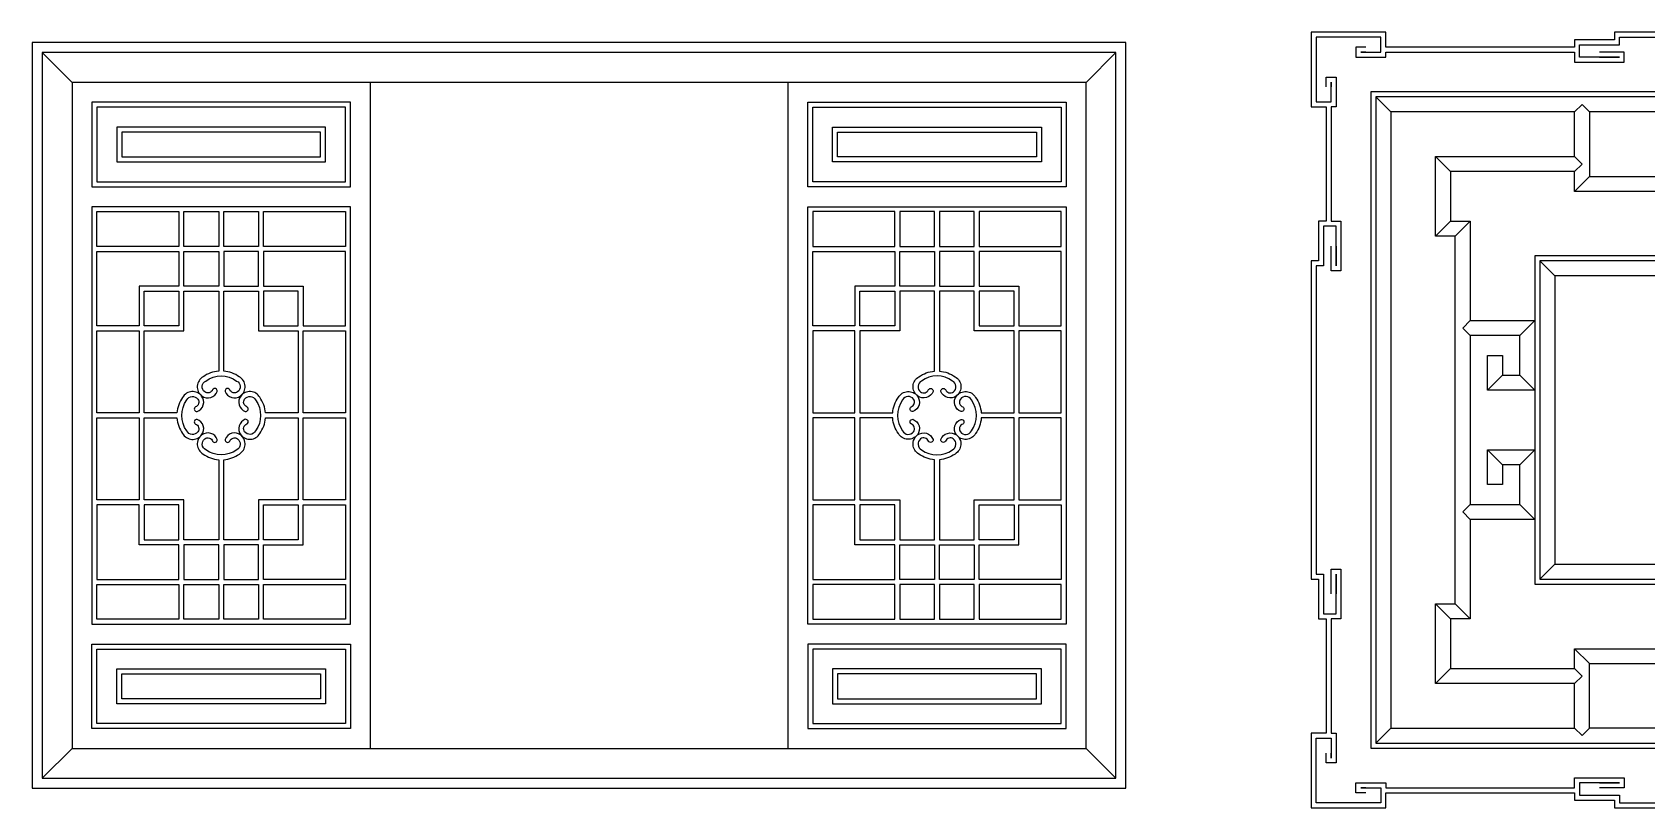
# Model space of a CAD drawing. Extents: x -66030 to 95157, y -13132 to 45879.
# Drawn here: x 50377 to 53625, y 15001 to 16561 of the extents above; entities that cross this region are included whole.
import ezdxf

# ---------------------------------------------------------------- set-up
doc = ezdxf.new("R2010")
doc.units = 0
doc.header["$LTSCALE"] = 100
doc.header["$MEASUREMENT"] = 0
for name, color, linetype in [('3', 11, 'CONTINUOUS'), ('4', 121, 'CONTINUOUS'), ('7', 105, 'CONTINUOUS')]:
    doc.layers.add(name, color=color, linetype=linetype)

# ---------------------------------------------------------------- blocks, each defined once
blk = doc.blocks.new('窗-017')
at = {"layer": '3'}
for points in [[(20, 20), (2180, 20), (2180, 1480), (20, 1480)], [(130, 1220), (630, 1220), (630, 1370), (130, 1370)], [(2070, 1220), (1570, 1220), (1570, 1370), (2070, 1370)], [(590, 1260), (590, 1330), (170, 1330), (170, 1260)], [(580, 1270), (580, 1320), (180, 1320), (180, 1270)], [(1610, 1260), (1610, 1330), (2030, 1330), (2030, 1260)], [(1620, 1270), (1620, 1320), (2020, 1320), (2020, 1270)], [(295, 1090), (130, 1090), (130, 1160), (295, 1160)], [(305, 1160), (375, 1160), (375, 1090), (305, 1090)], [(385, 1160), (455, 1160), (455, 1090), (385, 1090)], [(465, 1160), (630, 1160), (630, 1090), (465, 1090)], [(1735, 1160), (1570, 1160), (1570, 1090), (1735, 1090)], [(1815, 1160), (1745, 1160), (1745, 1090), (1815, 1090)], [(1895, 1160), (1825, 1160), (1825, 1090), (1895, 1090)], [(1905, 1090), (2070, 1090), (2070, 1160), (1905, 1160)], [(215, 930), (130, 930), (130, 1080), (295, 1080), (295, 1010), (215, 1010)], [(305, 1080), (375, 1080), (375, 1010), (305, 1010)], [(455, 1080), (385, 1080), (385, 1010), (455, 1010)], [(465, 1010), (545, 1010), (545, 930), (630, 930), (630, 1080), (465, 1080)], [(1735, 1010), (1655, 1010), (1655, 930), (1570, 930), (1570, 1080), (1735, 1080)], [(1745, 1080), (1815, 1080), (1815, 1010), (1745, 1010)], [(1895, 1080), (1825, 1080), (1825, 1010), (1895, 1010)], [(1985, 930), (2070, 930), (2070, 1080), (1905, 1080), (1905, 1010), (1985, 1010)], [(225, 930), (225, 1000), (295, 1000), (295, 930)], [(535, 930), (535, 1000), (465, 1000), (465, 930)], [(1665, 930), (1665, 1000), (1735, 1000), (1735, 930)], [(1975, 930), (1975, 1000), (1905, 1000), (1905, 930)], [(130, 755), (130, 920), (215, 920), (215, 755)], [(545, 755), (545, 920), (630, 920), (630, 755)], [(1655, 755), (1655, 920), (1570, 920), (1570, 755)], [(2070, 755), (2070, 920), (1985, 920), (1985, 755)], [(130, 580), (130, 745), (215, 745), (215, 580)], [(545, 580), (545, 745), (630, 745), (630, 580)], [(1655, 580), (1655, 745), (1570, 745), (1570, 580)], [(2070, 580), (2070, 745), (1985, 745), (1985, 580)], [(130, 420), (295, 420), (295, 490), (215, 490), (215, 570), (130, 570)], [(225, 570), (225, 500), (295, 500), (295, 570)], [(465, 490), (545, 490), (545, 570), (630, 570), (630, 420), (465, 420)], [(535, 570), (535, 500), (465, 500), (465, 570)], [(1735, 490), (1655, 490), (1655, 570), (1570, 570), (1570, 420), (1735, 420)], [(1665, 570), (1665, 500), (1735, 500), (1735, 570)], [(1975, 570), (1975, 500), (1905, 500), (1905, 570)], [(2070, 420), (1905, 420), (1905, 490), (1985, 490), (1985, 570), (2070, 570)], [(375, 490), (305, 490), (305, 420), (375, 420)], [(455, 420), (455, 490), (385, 490), (385, 420)], [(1745, 420), (1745, 490), (1815, 490), (1815, 420)], [(1825, 490), (1895, 490), (1895, 420), (1825, 420)], [(295, 340), (130, 340), (130, 410), (295, 410)], [(375, 340), (305, 340), (305, 410), (375, 410)], [(455, 340), (385, 340), (385, 410), (455, 410)], [(465, 410), (630, 410), (630, 340), (465, 340)], [(1735, 410), (1570, 410), (1570, 340), (1735, 340)], [(1745, 340), (1815, 340), (1815, 410), (1745, 410)], [(1825, 340), (1895, 340), (1895, 410), (1825, 410)], [(1905, 340), (2070, 340), (2070, 410), (1905, 410)], [(130, 280), (630, 280), (630, 130), (130, 130)], [(2070, 280), (1570, 280), (1570, 130), (2070, 130)], [(590, 240), (590, 170), (170, 170), (170, 240)], [(580, 230), (580, 180), (180, 180), (180, 230)], [(1610, 240), (1610, 170), (2030, 170), (2030, 240)], [(1620, 230), (1620, 180), (2020, 180), (2020, 230)]]:
    blk.add_lwpolyline(points, close=True, dxfattribs=at)
for points in [[(385, 839.1), (385, 1000), (455, 1000), (455, 920), (535, 920), (535, 755), (469.1, 755, 0.135914), (457.6, 786.5), (457.6, 786.5, 0.538957), (419.3, 789.1, 0.507443), (428.5, 757.9, 0.794007), (431.9, 767.3, -0.507443), (427.2, 783, -0.551728), (449.2, 781.2, -0.32597), (449.2, 718.9, -0.551728), (427.2, 717.1, -0.507443), (431.9, 732.8, 0.794007), (428.5, 742.2, 0.506853), (419.3, 711, 0.539484), (457.6, 713.6, 0.135582), (469.1, 745), (535, 745), (535, 580), (455, 580), (455, 500), (385, 500), (385, 660.9, 0.135914), (416.5, 672.4), (416.5, 672.4, 0.538957), (419.1, 710.7, 0.507443), (387.9, 701.5, 0.794007), (397.3, 698.1, -0.507443), (413, 702.8, -0.551728), (411.2, 680.8, -0.32597), (348.9, 680.8, -0.551728), (347.1, 702.8, -0.507443), (362.8, 698.1, 0.794007), (372.2, 701.5, 0.506853), (341, 710.7, 0.539484), (343.6, 672.4, 0.135582), (375, 660.9), (375, 500), (305, 500), (305, 580), (225, 580), (225, 745), (290.9, 745, 0.135914), (302.4, 713.5), (302.4, 713.5, 0.538957), (340.7, 710.9, 0.507443), (331.5, 742.1, 0.794007), (328.1, 732.7, -0.507443), (332.8, 717, -0.551728), (310.8, 718.8, -0.32597), (310.8, 781.1, -0.551728), (332.8, 782.9, -0.507443), (328.1, 767.2, 0.794007), (331.5, 757.8, 0.506853), (340.7, 789, 0.539484), (302.4, 786.4, 0.135582), (290.9, 755), (225, 755), (225, 920), (305, 920), (305, 1000), (375, 1000), (375, 839.1, 0.135914), (343.5, 827.6), (343.5, 827.6, 0.538957), (340.9, 789.3, 0.507443), (372.1, 798.5, 0.794007), (362.7, 801.9, -0.507443), (347, 797.2, -0.551728), (348.8, 819.2, -0.32597), (411.1, 819.2, -0.551728), (412.9, 797.2, -0.507443), (397.2, 801.9, 0.794007), (387.8, 798.5, 0.506853), (419, 789.3, 0.539484), (416.4, 827.6, 0.135582)], [(1815, 839.1), (1815, 1000), (1745, 1000), (1745, 920), (1665, 920), (1665, 755), (1730.9, 755, -0.135914), (1742.4, 786.5), (1742.4, 786.5, -0.538957), (1780.7, 789.1, -0.507443), (1771.5, 757.9, -0.794007), (1768.1, 767.3, 0.507443), (1772.8, 783, 0.551728), (1750.8, 781.2, 0.32597), (1750.8, 718.9, 0.551728), (1772.8, 717.1, 0.507443), (1768.1, 732.8, -0.794007), (1771.5, 742.2, -0.506853), (1780.7, 711, -0.539484), (1742.4, 713.6, -0.135582), (1730.9, 745), (1665, 745), (1665, 580), (1745, 580), (1745, 500), (1815, 500), (1815, 660.9, -0.135914), (1783.5, 672.4), (1783.5, 672.4, -0.538957), (1780.9, 710.7, -0.507443), (1812.1, 701.5, -0.794007), (1802.7, 698.1, 0.507443), (1787, 702.8, 0.551728), (1788.8, 680.8, 0.32597), (1851.1, 680.8, 0.551728), (1852.9, 702.8, 0.507443), (1837.2, 698.1, -0.794007), (1827.8, 701.5, -0.506853), (1859, 710.7, -0.539484), (1856.4, 672.4, -0.135582), (1825, 660.9), (1825, 500), (1895, 500), (1895, 580), (1975, 580), (1975, 745), (1909.1, 745, -0.135914), (1897.6, 713.5), (1897.6, 713.5, -0.538957), (1859.3, 710.9, -0.507443), (1868.5, 742.1, -0.794007), (1871.9, 732.7, 0.507443), (1867.2, 717, 0.551728), (1889.2, 718.8, 0.32597), (1889.2, 781.1, 0.551728), (1867.2, 782.9, 0.507443), (1871.9, 767.2, -0.794007), (1868.5, 757.8, -0.506853), (1859.3, 789, -0.539484), (1897.6, 786.4, -0.135582), (1909.1, 755), (1975, 755), (1975, 920), (1895, 920), (1895, 1000), (1825, 1000), (1825, 839.1, -0.135914), (1856.5, 827.6), (1856.5, 827.6, -0.538957), (1859.1, 789.3, -0.507443), (1827.9, 798.5, -0.794007), (1837.3, 801.9, 0.507443), (1853, 797.2, 0.551728), (1851.2, 819.2, 0.32597), (1788.9, 819.2, 0.551728), (1787.1, 797.2, 0.507443), (1802.8, 801.9, -0.794007), (1812.2, 798.5, -0.506853), (1781, 789.3, -0.539484), (1783.6, 827.6, -0.135582)]]:
    blk.add_lwpolyline(points, format="xyb", close=True, dxfattribs=at)
at = {"layer": '4'}
for p, q in [((680, 1420), (680, 80)), ((1520, 1420), (1520, 80))]:
    blk.add_line(p, q, dxfattribs=at)
for points in [[(0, 0), (2200, 0), (2200, 1500), (0, 1500)], [(80, 80), (2120, 80), (2120, 1420), (80, 1420)], [(120, 1210), (640, 1210), (640, 1380), (120, 1380)], [(2080, 1210), (1560, 1210), (1560, 1380), (2080, 1380)], [(120, 330), (640, 330), (640, 1170), (120, 1170)], [(2080, 330), (1560, 330), (1560, 1170), (2080, 1170)], [(120, 290), (640, 290), (640, 120), (120, 120)], [(2080, 290), (1560, 290), (1560, 120), (2080, 120)]]:
    blk.add_lwpolyline(points, close=True, dxfattribs=at)
at = {"layer": '7'}
for p, q in [((80, 1420), (20, 1480)), ((2120, 1420), (2180, 1480)), ((80, 80), (20, 20)), ((2120, 80), (2180, 20))]:
    blk.add_line(p, q, dxfattribs=at)
blk = doc.blocks.new('窗-014')
at = {"layer": '3'}
for p, q in [((160, 1400), (130, 1430)), ((2100, 1400), (2130, 1430)), ((250, 1310), (280, 1280)), ((2010, 1310), (1980, 1280)), ((560, 1270), (530, 1240)), ((1700, 1270), (1730, 1240)), ((840, 1175), (870, 1205)), ((1420, 1175), (1390, 1205)), ((280, 1180), (250, 1150)), ((320, 1180), (290, 1150)), ((1940, 1180), (1970, 1150)), ((1980, 1180), (2010, 1150)), ((760, 1140), (730, 1110)), ((840, 1140), (870, 1110)), ((1420, 1140), (1390, 1110)), ((1500, 1140), (1530, 1110)), ((460, 1100), (490, 1070)), ((1800, 1100), (1770, 1070)), ((420, 950), (450, 980)), ((1840, 950), (1810, 980)), ((385, 870), (355, 840)), ((420, 870), (450, 840)), ((1840, 870), (1810, 840)), ((1875, 870), (1905, 840)), ((385, 690), (355, 720)), ((420, 690), (450, 720)), ((1840, 690), (1810, 720)), ((1875, 690), (1905, 720)), ((420, 610), (450, 580)), ((1840, 610), (1810, 580)), ((490, 490), (460, 460)), ((1770, 490), (1800, 460)), ((760, 420), (730, 450)), ((840, 420), (870, 450)), ((1420, 420), (1390, 450)), ((1500, 420), (1530, 450)), ((280, 380), (250, 410)), ((320, 380), (290, 410)), ((1940, 380), (1970, 410)), ((1980, 380), (2010, 410)), ((840, 385), (870, 355)), ((1420, 385), (1390, 355)), ((560, 290), (530, 320)), ((1700, 290), (1730, 320)), ((280, 280), (250, 250)), ((1980, 280), (2010, 250)), ((160, 160), (130, 130)), ((2100, 160), (2130, 130))]:
    blk.add_line(p, q, dxfattribs=at)
for points in [[(110, 1520), (100, 1520), (100, 1520), (140, 1520), (140, 1550), (10, 1550), (10, 1420), (40, 1420), (40, 1460), (40, 1460), (40, 1450)], [(110, 1530), (90, 1530), (90, 1510), (150, 1510), (150, 1520), (530, 1520), (530, 1500), (630, 1500), (630, 1520), (580, 1520)], [(580, 1510), (620, 1510), (620, 1510), (540, 1510), (540, 1535), (620, 1535), (620, 1550), (1640, 1550), (1640, 1535), (1720, 1535), (1720, 1510), (1640, 1510), (1640, 1510), (1680, 1510)], [(1680, 1520), (1630, 1520), (1630, 1500), (1730, 1500), (1730, 1520), (2110, 1520), (2110, 1510), (2170, 1510), (2170, 1530), (2150, 1530)], [(2150, 1520), (2160, 1520), (2160, 1520), (2120, 1520), (2120, 1550), (2250, 1550), (2250, 1420), (2220, 1420), (2220, 1460), (2220, 1460), (2220, 1450)], [(30, 1450), (30, 1470), (50, 1470), (50, 1410), (40, 1410), (40, 1180), (60, 1180), (60, 1080), (40, 1080), (40, 1130)], [(2220, 1130), (2220, 1080), (2200, 1080), (2200, 1180), (2220, 1180), (2220, 1410), (2210, 1410), (2210, 1470), (2230, 1470), (2230, 1450)], [(530, 1400), (545, 1415), (560, 1400)], [(1730, 1400), (1715, 1415), (1700, 1400)], [(530, 1310), (545, 1295), (530, 1280)], [(1730, 1310), (1715, 1295), (1730, 1280)], [(730, 1240), (745, 1255), (760, 1240)], [(1530, 1240), (1515, 1255), (1500, 1240)], [(50, 1130), (50, 1090), (50, 1090), (50, 1170), (25, 1170), (25, 1090), (10, 1090), (10, 470), (25, 470), (25, 390), (50, 390), (50, 470), (50, 470), (50, 430)], [(2210, 1130), (2210, 1090), (2210, 1090), (2210, 1170), (2235, 1170), (2235, 1090), (2250, 1090), (2250, 470), (2235, 470), (2235, 390), (2210, 390), (2210, 470), (2210, 470), (2210, 430)], [(320, 980), (305, 965), (320, 950)], [(1940, 980), (1955, 965), (1940, 950)], [(320, 610), (305, 595), (320, 580)], [(1940, 610), (1955, 595), (1940, 580)], [(40, 430), (40, 480), (60, 480), (60, 380), (40, 380), (40, 150), (50, 150), (50, 90), (30, 90), (30, 110)], [(2230, 110), (2230, 90), (2210, 90), (2210, 150), (2220, 150), (2220, 380), (2200, 380), (2200, 480), (2220, 480), (2220, 430)], [(530, 250), (545, 265), (530, 280)], [(1730, 250), (1715, 265), (1730, 280)], [(110, 40), (100, 40), (100, 40), (140, 40), (140, 10), (10, 10), (10, 140), (40, 140), (40, 100), (40, 100), (40, 110)], [(530, 160), (545, 145), (560, 160)], [(1730, 160), (1715, 145), (1700, 160)], [(2150, 40), (2160, 40), (2160, 40), (2120, 40), (2120, 10), (2250, 10), (2250, 140), (2220, 140), (2220, 100), (2220, 100), (2220, 110)], [(110, 30), (90, 30), (90, 50), (150, 50), (150, 40), (530, 40), (530, 60), (630, 60), (630, 40), (580, 40)], [(580, 50), (620, 50), (620, 50), (540, 50), (540, 25), (620, 25), (620, 10), (1640, 10), (1640, 25), (1720, 25), (1720, 50), (1640, 50), (1640, 50), (1680, 50)], [(1680, 40), (1630, 40), (1630, 60), (1730, 60), (1730, 40), (2110, 40), (2110, 50), (2170, 50), (2170, 30), (2150, 30)]]:
    blk.add_lwpolyline(points, dxfattribs=at)
for points in [[(120, 120), (2140, 120), (2140, 1440), (120, 1440)], [(250, 410), (290, 410), (290, 1150), (250, 1150), (250, 1310), (530, 1310), (530, 1400), (160, 1400), (160, 160), (530, 160), (530, 250), (250, 250)], [(1700, 1400), (560, 1400), (560, 1270), (1700, 1270)], [(1730, 250), (1730, 160), (2100, 160), (2100, 1400), (1730, 1400), (1730, 1310), (2010, 1310), (2010, 1150), (1970, 1150), (1970, 410), (2010, 410), (2010, 250)], [(280, 280), (530, 280), (530, 320), (730, 320), (730, 450), (870, 450), (870, 355), (800, 355), (800, 385), (840, 385), (840, 420), (760, 420), (760, 320), (1500, 320), (1500, 420), (1420, 420), (1420, 385), (1460, 385), (1460, 355), (1390, 355), (1390, 450), (1530, 450), (1530, 320), (1730, 320), (1730, 280), (1980, 280), (1980, 380), (1940, 380), (1940, 580), (1810, 580), (1810, 720), (1905, 720), (1905, 650), (1875, 650), (1875, 690), (1840, 690), (1840, 610), (1940, 610), (1940, 950), (1840, 950), (1840, 870), (1875, 870), (1875, 910), (1905, 910), (1905, 840), (1810, 840), (1810, 980), (1940, 980), (1940, 1180), (1980, 1180), (1980, 1280), (1730, 1280), (1730, 1240), (1530, 1240), (1530, 1110), (1390, 1110), (1390, 1205), (1460, 1205), (1460, 1175), (1420, 1175), (1420, 1140), (1500, 1140), (1500, 1240), (760, 1240), (760, 1140), (840, 1140), (840, 1175), (800, 1175), (800, 1205), (870, 1205), (870, 1110), (730, 1110), (730, 1240), (530, 1240), (530, 1280), (280, 1280), (280, 1180), (320, 1180), (320, 980), (450, 980), (450, 840), (355, 840), (355, 910), (385, 910), (385, 870), (420, 870), (420, 950), (320, 950), (320, 610), (420, 610), (420, 690), (385, 690), (385, 650), (355, 650), (355, 720), (450, 720), (450, 580), (320, 580), (320, 380), (280, 380)], [(450, 450), (1810, 450), (1810, 1110), (450, 1110)], [(460, 460), (1800, 460), (1800, 1100), (460, 1100)], [(1700, 160), (560, 160), (560, 290), (1700, 290)]]:
    blk.add_lwpolyline(points, close=True, dxfattribs=at)
at = {"layer": '4'}
blk.add_lwpolyline([(2110, 30), (1730, 30), (2110, 30), (2110, 0), (2260, 0), (2260, 150), (2230, 150), (2230, 380), (2245, 380), (2245, 460), (2260, 460), (2260, 1100), (2245, 1100), (2245, 1180), (2230, 1180), (2230, 1410), (2260, 1410), (2260, 1560), (2110, 1560), (2110, 1530), (1730, 1530), (1730, 1545), (1650, 1545), (1650, 1560), (610, 1560), (610, 1545), (530, 1545), (530, 1530), (150, 1530), (150, 1560), (0, 1560), (0, 1410), (30, 1410), (30, 1180), (15, 1180), (15, 1100), (0, 1100), (0, 460), (15, 460), (15, 380), (30, 380), (30, 150), (0, 150), (0, 0), (150, 0), (150, 30), (530, 30), (530, 15), (610, 15), (610, 0), (1650, 0), (1650, 15), (1730, 15), (1730, 30)], dxfattribs=at)
blk.add_lwpolyline([(130, 130), (2130, 130), (2130, 1430), (130, 1430)], close=True, dxfattribs=at)
at = {"layer": '7'}
blk.add_lwpolyline([(490, 490), (1770, 490), (1770, 1070), (490, 1070)], close=True, dxfattribs=at)

msp = doc.modelspace()

# ---------------------------------------------------------------- block references
at = {"layer": '3'}
for name, p in [('窗-017', (50377.1, 15039.7)), ('窗-014', (52949.9, 15000.5))]:
    msp.add_blockref(name, p, dxfattribs=at)

doc.saveas('drawing.dxf')
